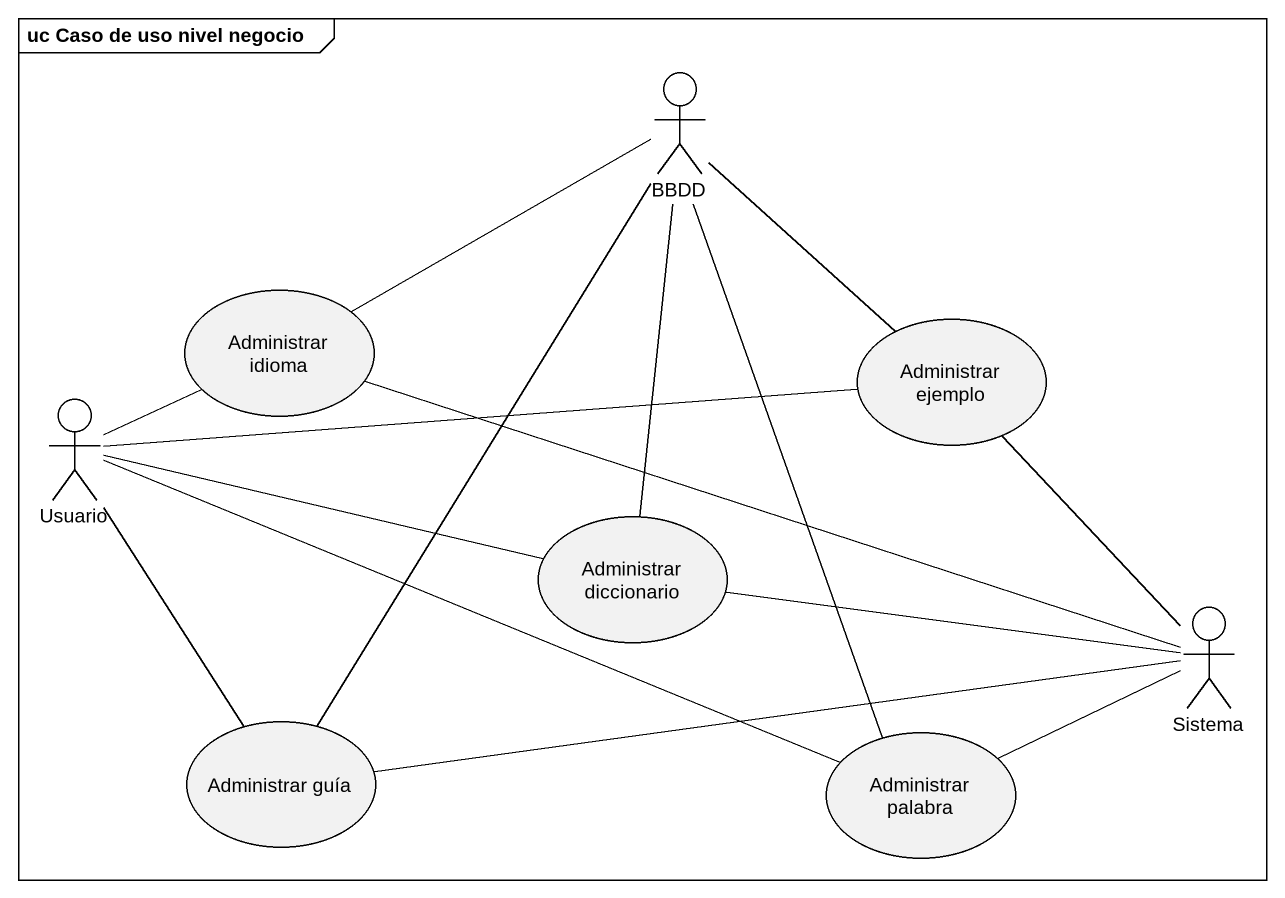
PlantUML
@startuml
mainframe uc Caso de uso nivel negocio
actor BBDD
usecase "Administrar idioma" as Administrar_idioma
actor Usuario
usecase "Administrar ejemplo" as Administrar_ejemplo
usecase "Administrar diccionario" as Administrar_diccionario
actor Sistema
usecase "Administrar guía" as Administrar_guía
usecase "Administrar palabra" as Administrar_palabra
BBDD -left- Administrar_idioma
BBDD -- Administrar_ejemplo
BBDD -- Administrar_diccionario
BBDD -- Administrar_guía
BBDD -- Administrar_palabra
Usuario -up- Administrar_idioma
Usuario -right- Administrar_ejemplo
Usuario -right- Administrar_diccionario
Usuario -- Administrar_guía
Usuario -right- Administrar_palabra
Sistema -left- Administrar_idioma
Sistema -up- Administrar_ejemplo
Sistema -left- Administrar_diccionario
Sistema -left- Administrar_guía
Sistema -left- Administrar_palabra
@enduml
